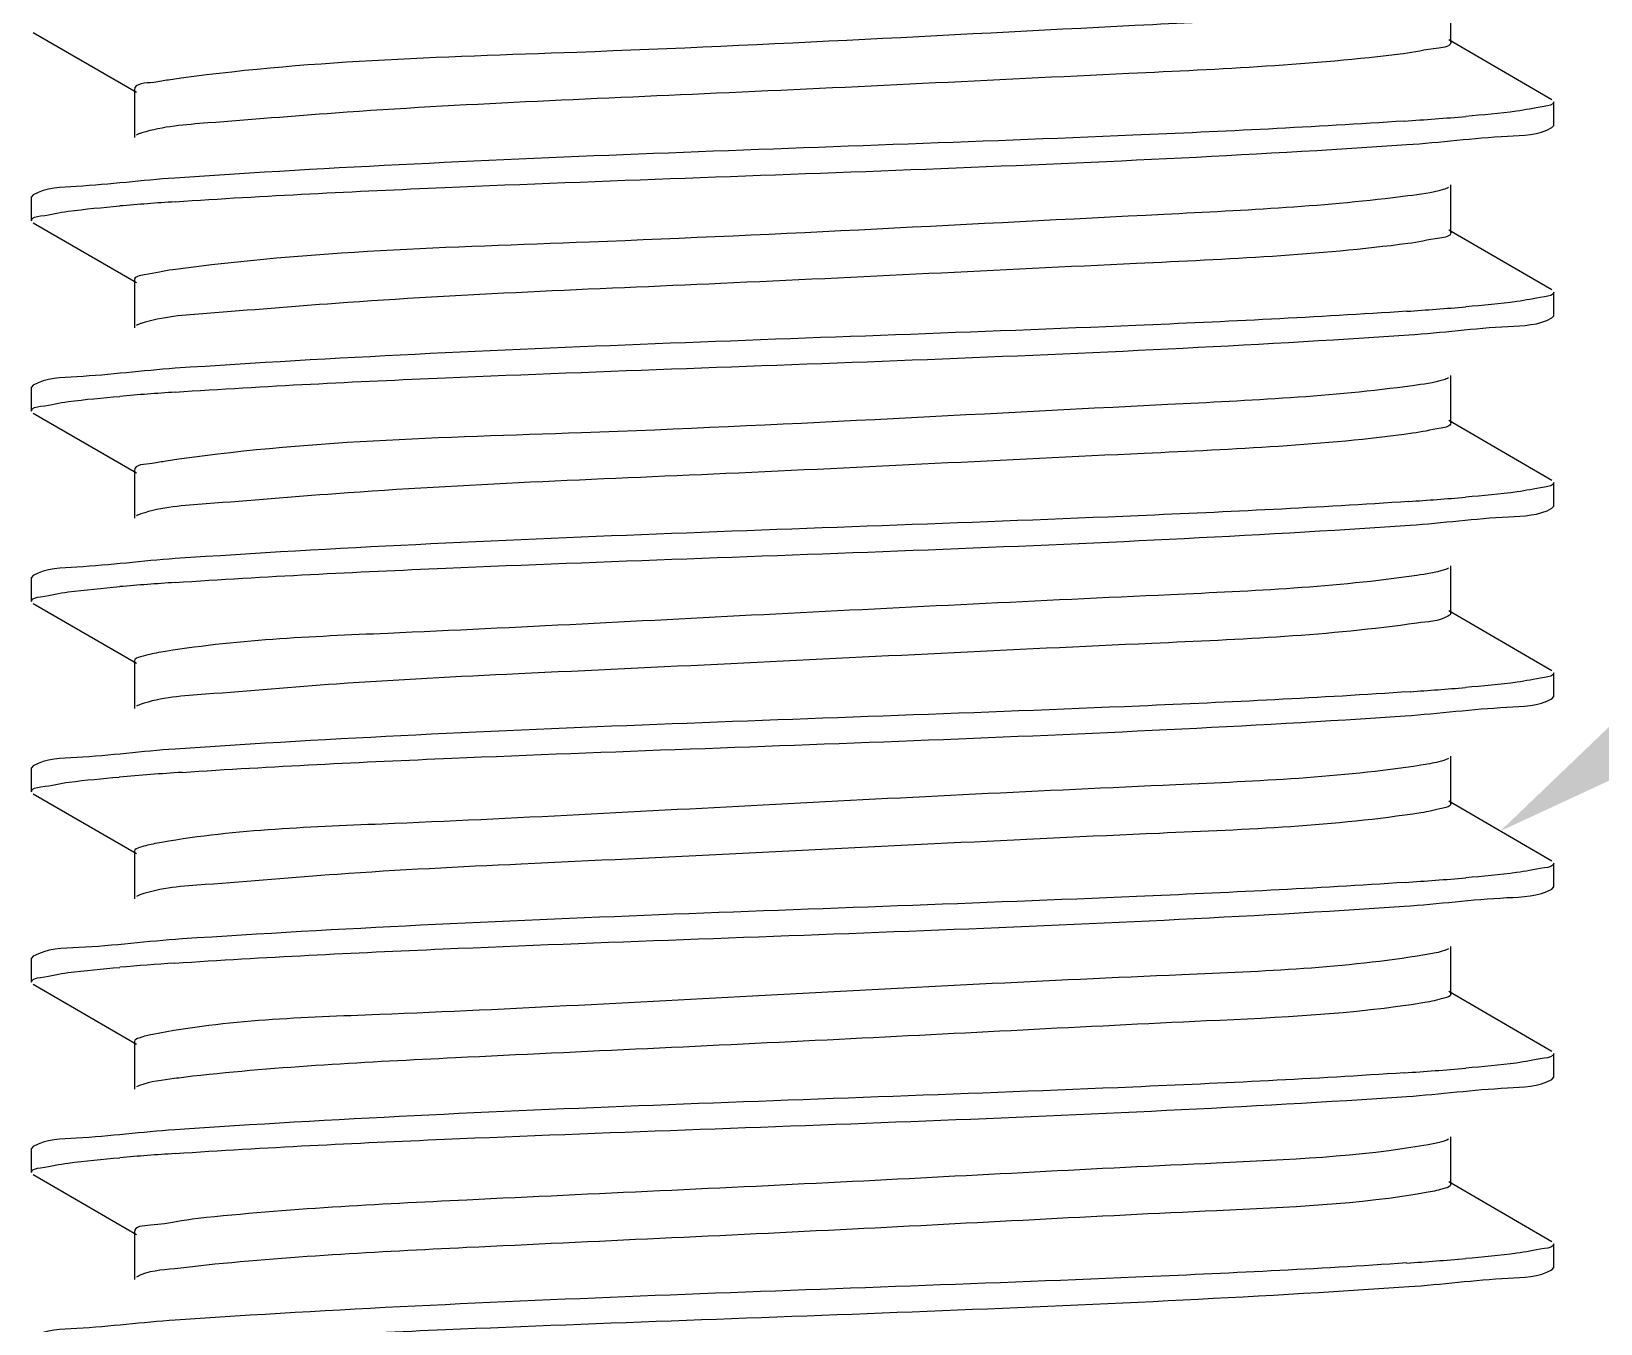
# Model space of a CAD drawing. Extents: x 4995099 to 5303443, y 4627657 to 4889583.
# Drawn here: x 5045817.6 to 5046063.1, y 4731816 to 4732018.1 of the extents above; entities that cross this region are included whole.
import ezdxf

# ---------------------------------------------------------------- set-up
doc = ezdxf.new("R2010")
doc.units = 0
doc.header["$LTSCALE"] = 1000
doc.header["$MEASUREMENT"] = 0
doc.layers.get('0').update_dxf_attribs({"color": 4, "linetype": 'CONTINUOUS'})

msp = doc.modelspace()

# ---------------------------------------------------------------- linework, layer by layer
at = {"linetype": 'Continuous'}
for p, q in [((5046039.66, 4732016.37), (5046039.66, 4732023.81)), ((5045817.93, 4732017.9), (5045834.08, 4732008.55)), ((5046055.49, 4732007.39), (5046039.34, 4732016.75)), ((5045833.76, 4732008.93), (5045833.76, 4732001.49)), ((5046055.77, 4732003.35), (5046055.77, 4732007.07)), ((5046055.77, 4732003.35), (5046055.77, 4732007.07)), ((5046055.49, 4732003.02), (5046055.77, 4732003.35)), ((5045817.93, 4731992.51), (5045817.64, 4731992.19)), ((5046039.66, 4731986.6), (5046039.66, 4731994.05)), ((5045817.64, 4731988.47), (5045817.64, 4731992.19)), ((5045817.64, 4731988.47), (5045817.64, 4731992.19)), ((5045817.93, 4731988.14), (5045834.08, 4731978.79)), ((5046055.49, 4731977.63), (5046039.34, 4731986.98)), ((5045833.76, 4731979.16), (5045833.76, 4731971.72)), ((5046055.77, 4731973.58), (5046055.77, 4731977.3)), ((5046055.77, 4731973.58), (5046055.77, 4731977.3)), ((5046055.49, 4731973.26), (5046055.77, 4731973.58)), ((5046039.66, 4731956.84), (5046039.66, 4731964.28)), ((5045817.93, 4731962.75), (5045817.64, 4731962.42)), ((5045817.64, 4731958.7), (5045817.64, 4731962.42)), ((5045817.64, 4731958.7), (5045817.64, 4731962.42)), ((5045817.93, 4731958.37), (5045834.08, 4731949.02)), ((5046055.49, 4731947.86), (5046039.34, 4731957.22)), ((5045833.76, 4731949.4), (5045833.76, 4731941.96)), ((5046055.77, 4731943.82), (5046055.77, 4731947.54)), ((5046055.77, 4731943.82), (5046055.77, 4731947.54)), ((5046055.49, 4731943.49), (5046055.77, 4731943.82)), ((5046039.66, 4731927.07), (5046039.66, 4731934.51)), ((5045817.93, 4731932.98), (5045817.64, 4731932.65)), ((5045817.64, 4731928.93), (5045817.64, 4731932.65)), ((5045817.64, 4731928.93), (5045817.64, 4731932.65)), ((5045817.93, 4731928.61), (5045834.08, 4731919.25)), ((5046055.49, 4731918.1), (5046039.34, 4731927.45)), ((5045833.76, 4731919.63), (5045833.76, 4731912.19)), ((5046055.77, 4731914.05), (5046055.77, 4731917.77)), ((5046055.77, 4731914.05), (5046055.77, 4731917.77)), ((5046055.49, 4731913.72), (5046055.77, 4731914.05)), ((5045834.68, 4731912.82), (5045834.08, 4731912.57)), ((5046039.66, 4731897.31), (5046039.66, 4731904.75)), ((5045817.93, 4731903.21), (5045817.64, 4731902.89)), ((5045817.64, 4731899.17), (5045817.64, 4731902.89)), ((5045817.64, 4731899.17), (5045817.64, 4731902.89)), ((5045817.93, 4731898.84), (5045834.08, 4731889.49)), ((5046055.49, 4731888.33), (5046039.34, 4731897.68)), ((5045833.76, 4731889.87), (5045833.76, 4731882.42)), ((5046055.77, 4731884.28), (5046055.77, 4731888)), ((5046055.77, 4731884.28), (5046055.77, 4731888)), ((5045834.62, 4731883.04), (5045834.08, 4731882.8)), ((5046055.49, 4731883.96), (5046055.77, 4731884.28)), ((5046039.66, 4731867.54), (5046039.66, 4731874.98)), ((5045817.93, 4731873.45), (5045817.64, 4731873.12)), ((5045817.64, 4731869.4), (5045817.64, 4731873.12)), ((5045817.64, 4731869.4), (5045817.64, 4731873.12)), ((5045817.93, 4731869.07), (5045834.08, 4731859.72)), ((5046055.49, 4731858.56), (5046039.34, 4731867.92)), ((5045833.76, 4731860.1), (5045833.76, 4731852.66)), ((5046055.77, 4731854.52), (5046055.77, 4731858.24)), ((5046055.77, 4731854.52), (5046055.77, 4731858.24)), ((5045834.57, 4731853.25), (5045834.08, 4731853.03)), ((5046055.49, 4731854.19), (5046055.77, 4731854.52)), ((5046039.66, 4731837.77), (5046039.66, 4731845.22)), ((5045817.93, 4731843.68), (5045817.64, 4731843.36)), ((5045817.64, 4731839.64), (5045817.64, 4731843.36)), ((5045817.64, 4731839.64), (5045817.64, 4731843.36)), ((5045817.93, 4731839.31), (5045834.08, 4731829.96)), ((5046055.49, 4731828.8), (5046039.34, 4731838.15)), ((5045833.76, 4731830.33), (5045833.76, 4731822.89)), ((5046055.77, 4731824.75), (5046055.77, 4731828.47)), ((5046055.77, 4731824.75), (5046055.77, 4731828.47)), ((5046055.49, 4731824.43), (5046055.77, 4731824.75))]:
    msp.add_line(p, q, dxfattribs=at)
for centre, radius, start, end in [((5045997.95, 4732529.08), 526.16, 273.7545, 274.8058), ((5045874.37, 4731480.1), 512.47, 93.8295, 94.8034), ((5045998.46, 4732492.97), 519.8, 273.7874, 274.8061), ((5045874.39, 4731450.09), 512.71, 93.8282, 94.8033), ((5045998.85, 4732458.28), 514.86, 273.8141, 274.8057), ((5045874.34, 4731420.95), 512.09, 93.8315, 94.8034), ((5045999.11, 4732425.3), 511.63, 273.8323, 274.8049), ((5045875.74, 4731373.69), 529.64, 93.7375, 94.8047), ((5045998.12, 4732407.92), 524.05, 273.7646, 274.8065), ((5045874.26, 4731362.43), 511.08, 93.8369, 94.8036), ((5045997.94, 4732380.48), 526.39, 273.7534, 274.8058), ((5045874.37, 4731331.29), 512.45, 93.8296, 94.8034), ((5045998.44, 4732344.33), 519.99, 273.7864, 274.8061)]:
    msp.add_arc(centre, radius, start, end, dxfattribs=at)
for points, knots in [([(5046032.22, 4732022), (5046019.24, 4732020.4), (5045976.07, 4732018.34), (5045911.78, 4732014.69), (5045860.21, 4732013.52), (5045839.09, 4732010.46)], [0, 0, 0, 0, 0.202876, 0.669154, 1, 1, 1, 1]), ([(5046032.22, 4732014.56), (5046017.98, 4732012.8), (5045982.1, 4732011.18), (5045926.46, 4732008.33), (5045878.3, 4732006.46), (5045848.47, 4732003.97), (5045838.25, 4732003.22), (5045834.92, 4732002.2)], [0, 0, 0, 0, 0.217625, 0.544216, 0.8461, 0.947285, 1, 1, 1, 1]), ([(5046039.66, 4732016.37), (5046039.66, 4732015.67), (5046035.92, 4732015.31), (5046034.08, 4732014.79), (5046032.22, 4732014.56)], [0, 0, 0, 0, 0.270415, 1, 1, 1, 1]), ([(5045839.09, 4732010.46), (5045838.32, 4732010.35), (5045836.81, 4732009.92), (5045833.76, 4732010.01), (5045833.76, 4732008.93)], [0, 0, 0, 0, 0.421667, 1, 1, 1, 1]), ([(5046055.77, 4732007.07), (5046055.77, 4732006.52), (5046052.86, 4732006.17), (5046051.39, 4732005.77), (5046049.93, 4732005.58)], [0, 0, 0, 0, 0.271198, 1, 1, 1, 1]), ([(5046032.41, 4732004.05), (5046018.26, 4732003.1), (5045954.15, 4732000.03), (5045889.96, 4731998.54), (5045840.07, 4731995.14)], [0, 0, 0, 0, 0.220924, 1, 1, 1, 1]), ([(5046032.79, 4732000.36), (5046038.05, 4732000.71), (5046045.41, 4732001.73), (5046053.44, 4732001.85), (5046055.49, 4732003.02)], [0, 0, 0, 0, 0.690723, 1, 1, 1, 1]), ([(5045834.92, 4732002.2), (5045834.76, 4732002.15), (5045834.47, 4732002.05), (5045834.2, 4732001.93), (5045834.08, 4732001.86)], [0, 0, 0, 0, 0.565619, 1, 1, 1, 1]), ([(5045840.15, 4731991.43), (5045854.18, 4731992.38), (5045918.4, 4731995.47), (5045982.69, 4731996.98), (5046032.79, 4732000.36)], [0, 0, 0, 0, 0.218842, 1, 1, 1, 1]), ([(5045840.07, 4731995.14), (5045834.94, 4731994.79), (5045827.76, 4731993.8), (5045819.93, 4731993.66), (5045817.93, 4731992.51)], [0, 0, 0, 0, 0.690263, 1, 1, 1, 1]), ([(5046039.33, 4731993.67), (5046039.07, 4731993.52), (5046037, 4731992.82), (5046034.83, 4731992.57), (5046032.97, 4731992.33)], [0, 0, 0, 0, 0.13831, 1, 1, 1, 1]), ([(5046032.97, 4731992.33), (5046020.32, 4731990.69), (5045977.55, 4731988.66), (5045913.22, 4731985.04), (5045861.34, 4731983.74), (5045839.77, 4731980.79)], [0, 0, 0, 0, 0.197813, 0.662661, 1, 1, 1, 1]), ([(5045817.64, 4731988.47), (5045817.64, 4731989.01), (5045820.51, 4731989.36), (5045821.95, 4731989.76), (5045823.4, 4731989.94)], [0, 0, 0, 0, 0.2715, 1, 1, 1, 1]), ([(5046039.66, 4731986.6), (5046039.66, 4731985.97), (5046036.33, 4731985.56), (5046034.65, 4731985.11), (5046032.97, 4731984.89)], [0, 0, 0, 0, 0.272046, 1, 1, 1, 1]), ([(5046032.97, 4731984.89), (5046018.89, 4731983.06), (5045982.98, 4731981.48), (5045927.11, 4731978.57), (5045878.49, 4731976.73), (5045848.41, 4731974.18), (5045838.13, 4731973.46), (5045834.83, 4731972.41)], [0, 0, 0, 0, 0.214495, 0.542113, 0.846143, 0.947723, 1, 1, 1, 1]), ([(5045839.77, 4731980.79), (5045838.26, 4731980.58), (5045836.73, 4731980.18), (5045833.76, 4731979.74), (5045833.76, 4731979.16)], [0, 0, 0, 0, 0.726158, 1, 1, 1, 1]), ([(5046055.77, 4731977.3), (5046055.77, 4731976.76), (5046052.9, 4731976.4), (5046051.45, 4731976.01), (5046050, 4731975.82)], [0, 0, 0, 0, 0.271414, 1, 1, 1, 1]), ([(5046032.79, 4731974.31), (5046018.67, 4731973.36), (5045954.46, 4731970.27), (5045890.16, 4731968.78), (5045840.15, 4731965.38)], [0, 0, 0, 0, 0.220148, 1, 1, 1, 1]), ([(5046033.1, 4731970.61), (5046038.28, 4731970.96), (5046045.55, 4731971.97), (5046053.47, 4731972.1), (5046055.49, 4731973.26)], [0, 0, 0, 0, 0.690473, 1, 1, 1, 1]), ([(5045834.83, 4731972.41), (5045834.69, 4731972.36), (5045834.43, 4731972.27), (5045834.19, 4731972.16), (5045834.08, 4731972.1)], [0, 0, 0, 0, 0.561102, 1, 1, 1, 1]), ([(5045840.16, 4731961.66), (5045854.24, 4731962.62), (5045918.55, 4731965.71), (5045982.94, 4731967.21), (5046033.1, 4731970.61)], [0, 0, 0, 0, 0.219113, 1, 1, 1, 1]), ([(5045840.15, 4731965.38), (5045835, 4731965.03), (5045827.79, 4731964.03), (5045819.93, 4731963.9), (5045817.93, 4731962.75)], [0, 0, 0, 0, 0.690329, 1, 1, 1, 1]), ([(5046039.33, 4731963.9), (5046039.1, 4731963.77), (5046037.26, 4731963.12), (5046035.33, 4731962.88), (5046033.69, 4731962.66)], [0, 0, 0, 0, 0.141712, 1, 1, 1, 1]), ([(5046033.69, 4731962.66), (5046021.01, 4731960.92), (5045977.57, 4731958.96), (5045912.69, 4731955.1), (5045860.19, 4731954.1), (5045838.72, 4731950.87)], [0, 0, 0, 0, 0.1966, 0.666503, 1, 1, 1, 1]), ([(5045817.64, 4731958.7), (5045817.64, 4731959.24), (5045820.51, 4731959.6), (5045821.96, 4731959.99), (5045823.4, 4731960.18)], [0, 0, 0, 0, 0.27149, 1, 1, 1, 1]), ([(5046039.66, 4731956.84), (5046039.66, 4731956.27), (5046036.72, 4731955.82), (5046035.19, 4731955.42), (5046033.69, 4731955.22)], [0, 0, 0, 0, 0.273972, 1, 1, 1, 1]), ([(5046033.69, 4731955.22), (5046019.78, 4731953.31), (5045983.86, 4731951.8), (5045927.79, 4731948.81), (5045878.72, 4731947.01), (5045848.38, 4731944.39), (5045838.03, 4731943.7), (5045834.75, 4731942.61)], [0, 0, 0, 0, 0.21122, 0.539778, 0.846003, 0.948056, 1, 1, 1, 1]), ([(5045838.72, 4731950.87), (5045838, 4731950.77), (5045836.59, 4731950.36), (5045833.75, 4731950.4), (5045833.76, 4731949.4)], [0, 0, 0, 0, 0.420714, 1, 1, 1, 1]), ([(5046055.77, 4731947.54), (5046055.77, 4731947), (5046052.93, 4731946.64), (5046051.49, 4731946.25), (5046050.05, 4731946.06)], [0, 0, 0, 0, 0.271556, 1, 1, 1, 1]), ([(5046033.1, 4731944.56), (5046018.99, 4731943.61), (5045954.68, 4731940.51), (5045890.29, 4731939.02), (5045840.16, 4731935.62)], [0, 0, 0, 0, 0.219564, 1, 1, 1, 1]), ([(5046033.3, 4731940.86), (5046038.44, 4731941.21), (5046045.64, 4731942.2), (5046053.49, 4731942.34), (5046055.49, 4731943.49)], [0, 0, 0, 0, 0.690297, 1, 1, 1, 1]), ([(5045834.75, 4731942.61), (5045834.62, 4731942.57), (5045834.4, 4731942.49), (5045834.18, 4731942.39), (5045834.08, 4731942.33)], [0, 0, 0, 0, 0.557022, 1, 1, 1, 1]), ([(5045840.12, 4731931.89), (5045854.22, 4731932.85), (5045918.62, 4731935.95), (5045983.09, 4731937.44), (5046033.3, 4731940.86)], [0, 0, 0, 0, 0.219209, 1, 1, 1, 1]), ([(5045840.16, 4731935.62), (5045835.02, 4731935.27), (5045827.8, 4731934.27), (5045819.94, 4731934.13), (5045817.93, 4731932.98)], [0, 0, 0, 0, 0.690341, 1, 1, 1, 1]), ([(5046039.33, 4731934.14), (5046039.12, 4731934.01), (5046037.51, 4731933.43), (5046035.81, 4731933.2), (5046034.36, 4731932.99)], [0, 0, 0, 0, 0.145431, 1, 1, 1, 1]), ([(5046034.36, 4731932.99), (5046021.61, 4731931.13), (5045988.09, 4731929.65), (5045934.43, 4731927.02), (5045881.71, 4731924.18), (5045849.36, 4731922.95), (5045837.53, 4731920.92)], [0, 0, 0, 0, 0.19601, 0.509345, 0.817487, 1, 1, 1, 1]), ([(5045817.64, 4731928.93), (5045817.64, 4731929.47), (5045820.5, 4731929.83), (5045821.95, 4731930.22), (5045823.39, 4731930.41)], [0, 0, 0, 0, 0.271516, 1, 1, 1, 1]), ([(5046039.66, 4731927.07), (5046039.66, 4731926.9), (5046037.81, 4731925.68), (5046036.04, 4731925.79), (5046034.36, 4731925.55)], [0, 0, 0, 0, 0.090838, 1, 1, 1, 1]), ([(5046034.36, 4731925.55), (5046020.64, 4731923.55), (5045984.75, 4731922.09), (5045937.91, 4731919.68), (5045895.42, 4731917.68), (5045867.97, 4731916.36), (5045848.37, 4731914.6), (5045837.94, 4731913.95), (5045834.68, 4731912.82)], [0, 0, 0, 0, 0.207809, 0.537231, 0.703413, 0.845703, 0.948297, 1, 1, 1, 1]), ([(5045837.53, 4731920.92), (5045836.58, 4731920.75), (5045835.54, 4731920.51), (5045833.75, 4731920.01), (5045833.76, 4731919.63)], [0, 0, 0, 0, 0.716441, 1, 1, 1, 1]), ([(5046055.77, 4731917.77), (5046055.77, 4731917.23), (5046052.94, 4731916.87), (5046051.5, 4731916.49), (5046050.07, 4731916.3)], [0, 0, 0, 0, 0.271623, 1, 1, 1, 1]), ([(5046033.3, 4731914.81), (5046019.21, 4731913.85), (5045954.81, 4731910.75), (5045890.34, 4731909.26), (5045840.12, 4731905.85)], [0, 0, 0, 0, 0.2192, 1, 1, 1, 1]), ([(5046032.53, 4731911.04), (5046037.85, 4731911.4), (5046045.29, 4731912.43), (5046053.42, 4731912.54), (5046055.49, 4731913.72)], [0, 0, 0, 0, 0.690936, 1, 1, 1, 1]), ([(5045841.21, 4731902.2), (5045855.26, 4731903.14), (5045919.04, 4731906.19), (5045982.88, 4731907.71), (5046032.53, 4731911.04)], [0, 0, 0, 0, 0.220605, 1, 1, 1, 1]), ([(5045840.12, 4731905.85), (5045834.99, 4731905.5), (5045827.78, 4731904.5), (5045819.93, 4731904.36), (5045817.93, 4731903.21)], [0, 0, 0, 0, 0.69031, 1, 1, 1, 1]), ([(5046039.33, 4731904.37), (5046038.86, 4731904.1), (5046037.39, 4731903.73), (5046035.94, 4731903.46), (5046035, 4731903.32)], [0, 0, 0, 0, 0.364713, 1, 1, 1, 1]), ([(5046035, 4731903.32), (5046022.32, 4731901.36), (5045988.55, 4731899.95), (5045934.39, 4731897.26), (5045881.22, 4731894.31), (5045848.66, 4731893.22), (5045836.97, 4731891.05)], [0, 0, 0, 0, 0.193902, 0.509761, 0.820177, 1, 1, 1, 1]), ([(5045817.64, 4731899.17), (5045817.64, 4731899.72), (5045820.59, 4731900.07), (5045822.07, 4731900.48), (5045823.55, 4731900.67)], [0, 0, 0, 0, 0.271042, 1, 1, 1, 1]), ([(5046039.66, 4731897.31), (5046039.66, 4731896.85), (5046037.42, 4731896.36), (5046036.17, 4731896.06), (5046035, 4731895.88)], [0, 0, 0, 0, 0.278852, 1, 1, 1, 1]), ([(5046035, 4731895.88), (5046021.48, 4731893.78), (5045985.62, 4731892.42), (5045938.74, 4731889.95), (5045895.89, 4731887.93), (5045868.15, 4731886.61), (5045848.39, 4731884.82), (5045837.88, 4731884.19), (5045834.62, 4731883.04)], [0, 0, 0, 0, 0.204274, 0.534495, 0.701868, 0.845261, 0.94846, 1, 1, 1, 1]), ([(5045836.97, 4731891.05), (5045836.16, 4731890.9), (5045835.24, 4731890.69), (5045833.75, 4731890.2), (5045833.76, 4731889.87)], [0, 0, 0, 0, 0.712361, 1, 1, 1, 1]), ([(5046055.77, 4731888), (5046055.77, 4731887.46), (5046052.88, 4731887.1), (5046051.42, 4731886.71), (5046049.97, 4731886.52)], [0, 0, 0, 0, 0.271302, 1, 1, 1, 1]), ([(5046032.53, 4731884.99), (5046018.53, 4731884.06), (5045954.76, 4731880.99), (5045890.91, 4731879.46), (5045841.21, 4731876.15)], [0, 0, 0, 0, 0.219765, 1, 1, 1, 1]), ([(5046032.39, 4731881.26), (5046037.74, 4731881.62), (5046045.24, 4731882.66), (5046053.41, 4731882.76), (5046055.49, 4731883.96)], [0, 0, 0, 0, 0.691035, 1, 1, 1, 1]), ([(5045840.06, 4731872.36), (5045854.05, 4731873.31), (5045918.16, 4731876.4), (5045982.34, 4731877.92), (5046032.39, 4731881.26)], [0, 0, 0, 0, 0.218367, 1, 1, 1, 1]), ([(5045841.21, 4731876.15), (5045835.82, 4731875.79), (5045828.27, 4731874.75), (5045820.02, 4731874.65), (5045817.93, 4731873.45)], [0, 0, 0, 0, 0.691189, 1, 1, 1, 1]), ([(5046039.33, 4731874.61), (5046038.92, 4731874.37), (5046037.65, 4731874.02), (5046036.4, 4731873.78), (5046035.6, 4731873.65)], [0, 0, 0, 0, 0.370671, 1, 1, 1, 1]), ([(5046035.6, 4731873.65), (5046023.06, 4731871.57), (5045989.16, 4731870.27), (5045934.66, 4731867.51), (5045881.08, 4731864.47), (5045848.26, 4731863.51), (5045836.62, 4731861.22)], [0, 0, 0, 0, 0.191149, 0.508776, 0.821496, 1, 1, 1, 1]), ([(5045817.64, 4731869.4), (5045817.64, 4731869.94), (5045820.49, 4731870.3), (5045821.94, 4731870.69), (5045823.37, 4731870.88)], [0, 0, 0, 0, 0.271561, 1, 1, 1, 1]), ([(5046039.66, 4731867.54), (5046039.66, 4731867.13), (5046037.73, 4731866.64), (5046036.62, 4731866.37), (5046035.6, 4731866.2)], [0, 0, 0, 0, 0.281956, 1, 1, 1, 1]), ([(5046035.6, 4731866.2), (5046024.32, 4731864.34), (5045993.66, 4731863.04), (5045943.15, 4731860.31), (5045890.27, 4731857.9), (5045856.52, 4731856.19), (5045842.87, 4731854.67)], [0, 0, 0, 0, 0.177542, 0.475313, 0.786662, 1, 1, 1, 1]), ([(5045836.62, 4731861.22), (5045835.89, 4731861.08), (5045835.06, 4731860.89), (5045833.76, 4731860.4), (5045833.76, 4731860.1)], [0, 0, 0, 0, 0.709245, 1, 1, 1, 1]), ([(5046055.77, 4731858.24), (5046055.77, 4731857.69), (5046052.86, 4731857.34), (5046051.39, 4731856.94), (5046049.92, 4731856.75)], [0, 0, 0, 0, 0.27119, 1, 1, 1, 1]), ([(5046032.39, 4731855.22), (5046018.25, 4731854.27), (5045954.14, 4731851.2), (5045889.95, 4731849.71), (5045840.06, 4731846.31)], [0, 0, 0, 0, 0.220951, 1, 1, 1, 1]), ([(5045842.87, 4731854.67), (5045841.91, 4731854.56), (5045839.13, 4731854.19), (5045836.3, 4731853.88), (5045834.57, 4731853.25)], [0, 0, 0, 0, 0.345692, 1, 1, 1, 1]), ([(5046032.78, 4731851.52), (5046038.04, 4731851.88), (5046045.41, 4731852.9), (5046053.44, 4731853.02), (5046055.49, 4731854.19)], [0, 0, 0, 0, 0.690732, 1, 1, 1, 1]), ([(5045840.15, 4731842.6), (5045854.18, 4731843.55), (5045918.39, 4731846.64), (5045982.68, 4731848.15), (5046032.78, 4731851.52)], [0, 0, 0, 0, 0.21883, 1, 1, 1, 1]), ([(5045840.06, 4731846.31), (5045834.94, 4731845.96), (5045827.76, 4731844.97), (5045819.93, 4731844.83), (5045817.93, 4731843.68)], [0, 0, 0, 0, 0.69026, 1, 1, 1, 1]), ([(5046036.15, 4731843.98), (5046025.24, 4731842.04), (5045995.05, 4731840.84), (5045944.98, 4731838.04), (5045891.84, 4731835.67), (5045857.7, 4731833.93), (5045843.74, 4731832.44)], [0, 0, 0, 0, 0.172452, 0.468288, 0.781567, 1, 1, 1, 1]), ([(5046039.33, 4731844.84), (5046038.97, 4731844.63), (5046037.9, 4731844.32), (5046036.83, 4731844.1), (5046036.15, 4731843.98)], [0, 0, 0, 0, 0.377326, 1, 1, 1, 1]), ([(5045817.64, 4731839.64), (5045817.64, 4731840.18), (5045820.51, 4731840.53), (5045821.95, 4731840.93), (5045823.4, 4731841.11)], [0, 0, 0, 0, 0.271501, 1, 1, 1, 1]), ([(5046039.66, 4731837.77), (5046039.66, 4731837.42), (5046038.02, 4731836.92), (5046037.04, 4731836.69), (5046036.15, 4731836.53)], [0, 0, 0, 0, 0.285684, 1, 1, 1, 1]), ([(5046036.15, 4731836.53), (5046025.24, 4731834.59), (5045995.05, 4731833.4), (5045944.98, 4731830.6), (5045891.84, 4731828.22), (5045857.7, 4731826.49), (5045843.74, 4731825)], [0, 0, 0, 0, 0.172452, 0.468288, 0.781567, 1, 1, 1, 1]), ([(5045843.74, 4731832.44), (5045841.25, 4731832.17), (5045838.87, 4731831.43), (5045833.75, 4731831.25), (5045833.76, 4731830.33)], [0, 0, 0, 0, 0.733301, 1, 1, 1, 1]), ([(5046055.77, 4731828.47), (5046055.77, 4731827.93), (5046052.9, 4731827.57), (5046051.45, 4731827.18), (5046050, 4731826.99)], [0, 0, 0, 0, 0.271408, 1, 1, 1, 1]), ([(5045843.74, 4731825), (5045842.53, 4731824.87), (5045839.33, 4731824.39), (5045835.86, 4731824.3), (5045834.08, 4731823.27)], [0, 0, 0, 0, 0.372857, 1, 1, 1, 1]), ([(5046032.78, 4731825.48), (5046018.66, 4731824.53), (5045954.45, 4731821.44), (5045890.16, 4731819.95), (5045840.15, 4731816.55)], [0, 0, 0, 0, 0.220171, 1, 1, 1, 1]), ([(5046033.09, 4731821.78), (5046038.28, 4731822.13), (5046045.54, 4731823.14), (5046053.47, 4731823.27), (5046055.49, 4731824.43)], [0, 0, 0, 0, 0.69048, 1, 1, 1, 1]), ([(5045840.16, 4731812.83), (5045854.24, 4731813.79), (5045918.54, 4731816.88), (5045982.93, 4731818.38), (5046033.09, 4731821.78)], [0, 0, 0, 0, 0.219107, 1, 1, 1, 1]), ([(5045840.15, 4731816.55), (5045835, 4731816.2), (5045827.79, 4731815.2), (5045819.93, 4731815.07), (5045817.93, 4731813.92)], [0, 0, 0, 0, 0.690327, 1, 1, 1, 1])]:
    msp.add_open_spline(points, degree=3, knots=knots, dxfattribs=at)
for points in [[(5046049.93, 4732005.58), (5046047.3, 4732005.24), (5046044.67, 4732005), (5046042.03, 4732004.77)], [(5045823.4, 4731989.94), (5045826.08, 4731990.29), (5045828.77, 4731990.54), (5045831.46, 4731990.77)], [(5046050, 4731975.82), (5046047.35, 4731975.48), (5046044.68, 4731975.23), (5046042.01, 4731975)], [(5045823.4, 4731960.18), (5045826.08, 4731960.53), (5045828.77, 4731960.77), (5045831.46, 4731961)], [(5046050.05, 4731946.06), (5046047.37, 4731945.71), (5046044.68, 4731945.46), (5046041.98, 4731945.23)], [(5045823.39, 4731930.41), (5045826.07, 4731930.76), (5045828.77, 4731931.01), (5045831.46, 4731931.24)], [(5046050.07, 4731916.3), (5046047.38, 4731915.95), (5046044.67, 4731915.7), (5046041.96, 4731915.47)], [(5045823.55, 4731900.67), (5045826.15, 4731901), (5045828.76, 4731901.24), (5045831.37, 4731901.46)], [(5046049.97, 4731886.52), (5046047.33, 4731886.18), (5046044.68, 4731885.93), (5046042.03, 4731885.71)], [(5045823.37, 4731870.88), (5045826.06, 4731871.23), (5045828.76, 4731871.48), (5045831.47, 4731871.71)], [(5046049.92, 4731856.75), (5046047.3, 4731856.41), (5046044.67, 4731856.17), (5046042.04, 4731855.94)], [(5045823.4, 4731841.11), (5045826.08, 4731841.46), (5045828.77, 4731841.71), (5045831.46, 4731841.94)], [(5046050, 4731826.99), (5046047.35, 4731826.65), (5046044.68, 4731826.4), (5046042.01, 4731826.17)]]:
    msp.add_open_spline(points, degree=3, dxfattribs=at)
msp.add_solid([(5046231.37, 4731978.28), (5046047.41, 4731893.01), (5046193.77, 4732033.33)])

doc.saveas('drawing.dxf')
